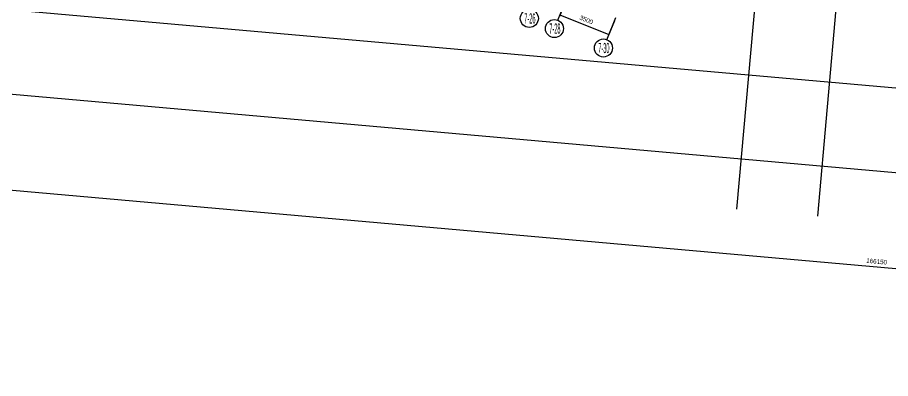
# Model space of a CAD drawing. Extents: x 471867 to 669967, y 35268 to 238913.
# Drawn here: x 518983 to 576969, y 36062 to 60082 of the extents above; entities that cross this region are included whole.
import ezdxf

# ---------------------------------------------------------------- set-up
doc = ezdxf.new("R2010")
doc.units = 0
doc.header["$LTSCALE"] = 100
doc.header["$MEASUREMENT"] = 0
doc.layers.add('DOTE', color=253, linetype='Continuous')
doc.layers.add('L-AXIS', color=3, linetype='Continuous')
doc.styles.add('hztxt2', font='hztxt2')
doc.dimstyles.get("Standard").update_dxf_attribs({"dimtxt": 300, "dimasz": 100, "dimexe": 100, "dimexo": 250, "dimgap": 100, "dimtad": 0, "dimtoh": 1, "dimdec": 0, "dimdsep": 46, "dimcen": 0.09, "dimclrt": 7, "dimadec": 0, "dimazin": 0, "dimtfac": 1, "dimtdec": 4, "dimtofl": 0, "dimtmove": 0, "dimatfit": 3, "dimfxl": 1, "dimtolj": 1, "dimtzin": 0, "dimarcsym": 0})

# ---------------------------------------------------------------- blocks, each defined once
blk = doc.blocks.new('*D167')
at = {"layer": 'L-AXIS', "color": 0, "linetype": 'ByBlock', "lineweight": -2}
for p, q in [((493507, 53583), (493255, 50741)), ((493264, 50840), (658764, 36162)), ((659008, 38905), (658755, 36062))]:
    blk.add_line(p, q, dxfattribs=at)
for points in [[(493264, 50840), (493365, 50848), (493362, 50815)], [(658764, 36162), (658663, 36154), (658666, 36188)]]:
    blk.add_solid(points, dxfattribs=at)
at = {"layer": 'L-AXIS', "color": 7, "linetype": 'Continuous', "lineweight": -2, "insert": (576045, 43850), "char_height": 300, "width": 1101.67, "attachment_point": 5, "rotation": 354.93165, "style": 'hztxt2'}
blk.add_mtext('166150', dxfattribs=at)
blk = doc.blocks.new('_AXISO')
blk.add_circle((0, 0), 0.5)
blk = doc.blocks.new('*D119')
at = {"layer": 'L-AXIS', "color": 0, "linetype": 'ByBlock', "lineweight": -2}
for p, q in [((555380, 61159), (554976, 60155)), ((555013, 60248), (558259, 58940)), ((558626, 59851), (558222, 58847))]:
    blk.add_line(p, q, dxfattribs=at)
for points in [[(555013, 60248), (555112, 60226), (555099, 60195)], [(558259, 58940), (558160, 58962), (558173, 58992)]]:
    blk.add_solid(points, dxfattribs=at)
at = {"layer": 'L-AXIS', "color": 7, "linetype": 'Continuous', "lineweight": -2, "insert": (556767, 59919), "char_height": 300, "width": 780, "attachment_point": 5, "rotation": 338.04538, "style": 'hztxt2'}
blk.add_mtext('3500', dxfattribs=at)

msp = doc.modelspace()

# ---------------------------------------------------------------- linework, layer by layer
at = {"layer": 'DOTE'}
for p, q in [((576271.3, 93659.3), (572120.8, 46861.6)), ((570388.9, 88458.7), (566741.9, 47338.6)), ((662308.9, 47829.2), (489036.8, 63196.9)), ((661814.2, 42251.1), (496111.9, 56947.4))]:
    msp.add_line(p, q, dxfattribs=at)
at = {"layer": 'L-AXIS'}
for p, q in [((554873.1, 59901.4), (555473.6, 61391)), ((558119.3, 58592.9), (558719.7, 60082.4))]:
    msp.add_line(p, q, dxfattribs=at)

# ---------------------------------------------------------------- block references
ref = msp.add_blockref('_AXISO', (552979.3, 60017.9), dxfattribs=dict(at, xscale=1199.999999999997, yscale=1200, rotation=359.999645787379))
ref.add_attrib('A', '7-26', (552639.9, 59678.5), dxfattribs={"height": 678.82, "style": 'hztxt2', "width": 0.329114})
ref = msp.add_blockref('_AXISO', (554648.8, 59345), dxfattribs=dict(at, xscale=1199.999999999997, yscale=1200, rotation=359.999645787379))
ref.add_attrib('A', '7-28', (554309.4, 59005.5), dxfattribs={"height": 678.82, "style": 'hztxt2', "width": 0.325})
ref = msp.add_blockref('_AXISO', (557900.2, 58049.1), dxfattribs=dict(at, xscale=1199.999999999997, yscale=1200, rotation=359.999645787379))
ref.add_attrib('A', '7-30', (557560.8, 57709.7), dxfattribs={"height": 678.82, "style": 'hztxt2', "width": 0.325})

# ---------------------------------------------------------------- dimensions: what is measured, and where the dimension line sits
for base, p1, p2, angle, picture, middle in [((558259.1, 58939.7), (555473.6, 61391), (558719.7, 60082.4), 338.04538, '*D119', (556766.9, 59918.5)), ((658764.3, 36162.1), (493529.3, 53831.9), (659029.6, 39153.6), 354.931646, '*D167', (576045.1, 43849.9))]:
    dim = msp.add_linear_dim(base=base, p1=p1, p2=p2, angle=angle, dimstyle='Standard', dxfattribs=at)
    dim.commit()
    dim.dimension.update_dxf_attribs({"geometry": picture, "text_midpoint": middle})

doc.saveas('drawing.dxf')
